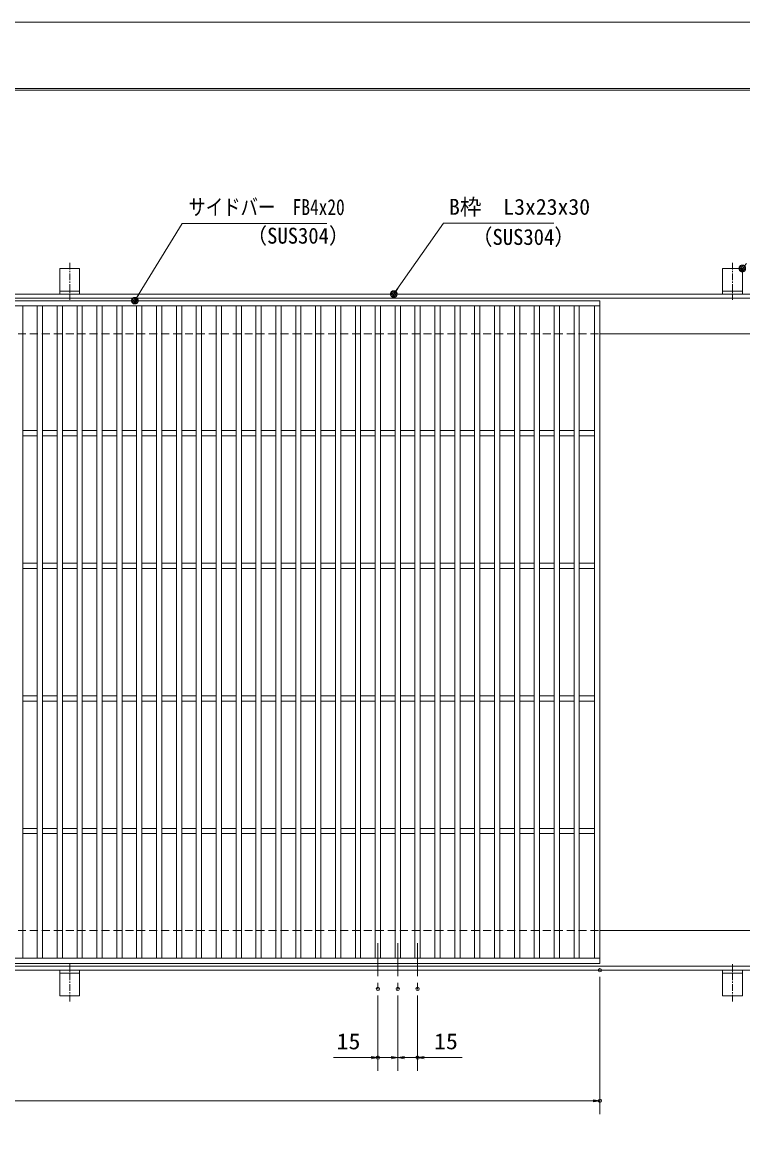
# Model space of a CAD drawing. Units: millimetres, scale not verified. Extents: x -1050 to 1050, y -742 to 742.
# Drawn here: x -231 to 312, y -96 to 742 of the extents above; entities that cross this region are included whole.
import ezdxf
from ezdxf.enums import TextEntityAlignment as Align

# ---------------------------------------------------------------- set-up
doc = ezdxf.new("R2010")
doc.units = ezdxf.units.MM
doc.header["$LTSCALE"] = 5
doc.header["$PDMODE"] = 32
doc.header["$PDSIZE"] = 2.5
doc.linetypes.add('CHAIN1', pattern=[8, 5, -1, 1, -1])
doc.linetypes.add('DASHED1', pattern=[1.8, 1.2, -0.6])
for name, color, linetype, lineweight in [('0-0_7-図\u3000枠', 4, 'Continuous', 9), ('0-1_寸法注釈', 2, 'Continuous', 9), ('0-2_0', 2, 'Continuous', 9), ('0-3_DEFPOINTS', 134, 'Continuous', 9), ('0-4_アンカー', 7, 'Continuous', 9), ('0-5_枠', 7, 'Continuous', 9), ('0-6_蓋', 5, 'Continuous', 9), ('0-8_中心線', 6, 'CHAIN1', 9), ('0-A_溝開口', 4, 'DASHED1', 9)]:
    doc.layers.add(name, color=color, linetype=linetype, lineweight=lineweight)
doc.styles.add('ＭＳ ゴシック', font='')
doc.styles.get('ＭＳ ゴシック').set_extended_font_data('MS Gothic')

# ---------------------------------------------------------------- blocks, each defined once
blk = doc.blocks.new('A$C5D7C781A')
at = {"layer": '0-4_アンカー', "color": 6, "linetype": 'CHAIN1'}
blk.add_line((37.5, 140.11), (37.5, 0), dxfattribs=at)
at = {"layer": '0-4_アンカー'}
for p, q in [((0, 118.78), (0, 22.26)), ((0, 118.78), (75, 118.78)), ((75, 118.78), (75, 22.26)), ((75, 33.76), (0, 33.76)), ((0, 22.26), (75, 22.26))]:
    blk.add_line(p, q, dxfattribs=at)
blk = doc.blocks.new('_OPEN')
at = {"layer": '0-2_0'}
blk.add_line((0, 0), (-5, 0), dxfattribs=at)
blk.add_lwpolyline([(-5, 0.833), (0, 0), (-5, -0.833)], dxfattribs=at)
blk = doc.blocks.new('_Dot')
at = {"layer": '0-2_0'}
for p, q in [((-2.5, 0), (-5, 0)), ((2.445, 0.5), (-2.445, 0.5)), ((1.997, 1.5), (-1.997, 1.5)), ((2.289, -0.995), (-2.289, -0.995)), ((1.499, -1.995), (-1.499, -1.995))]:
    blk.add_line(p, q, dxfattribs=at)
for points in [[(2.5, 0), (2.48, 0.313), (2.421, 0.622), (2.324, 0.92), (2.191, 1.204), (2.023, 1.469), (1.822, 1.711), (1.594, 1.926), (1.34, 2.111), (1.064, 2.262), (0.773, 2.378), (0.468, 2.456), (0.157, 2.495), (-0.157, 2.495), (-0.468, 2.456), (-0.773, 2.378), (-1.064, 2.262), (-1.34, 2.111), (-1.594, 1.926), (-1.822, 1.711), (-2.023, 1.469), (-2.191, 1.204), (-2.324, 0.92), (-2.421, 0.622), (-2.48, 0.313), (-2.5, 0), (0, 0)], [(-2.5, 0), (-2.48, -0.313), (-2.421, -0.622), (-2.324, -0.92), (-2.191, -1.204), (-2.023, -1.469), (-1.822, -1.711), (-1.594, -1.926), (-1.34, -2.111), (-1.064, -2.262), (-0.773, -2.378), (-0.468, -2.456), (-0.157, -2.495), (0.157, -2.495), (0.468, -2.456), (0.773, -2.378), (1.064, -2.262), (1.34, -2.111), (1.594, -1.926), (1.822, -1.711), (2.023, -1.469), (2.191, -1.204), (2.324, -0.92), (2.421, -0.622), (2.48, -0.313), (2.5, 0), (0, 0)]]:
    blk.add_lwpolyline(points, close=True, dxfattribs=at)

msp = doc.modelspace()

# ---------------------------------------------------------------- linework, layer by layer
at = {"layer": '0-0_7-図\u3000枠'}
msp.add_line((-973.75, 691.25), (998.75, 691.25), dxfattribs=at)
msp.add_lwpolyline([(-975, 692.5), (1000, 692.5), (1000, -692.5)], dxfattribs=at)
at = {"layer": '0-1_寸法注釈'}
for p, q in [((204.55, 22.475), (204.55, -81.047)), ((37.05, 8.328), (37.05, -48.478)), ((52.05, 8.328), (52.05, -48.478)), ((52.05, 8.328), (52.05, -48.478)), ((67.05, 8.328), (67.05, -48.478)), ((32.05, -38.478), (3.513, -38.478)), ((52.05, -38.478), (37.05, -38.478)), ((47.05, -38.478), (42.05, -38.478)), ((52.05, -38.478), (67.05, -38.478)), ((57.05, -38.478), (62.05, -38.478)), ((72.05, -38.478), (100.587, -38.478)), ((-785.45, -71.047), (199.55, -71.047))]:
    msp.add_line(p, q, dxfattribs=at)
for points in [[(-1.475, 590.749), (-110.699, 590.749), (-145.749, 533.322)], [(169.797, 590.968), (86.447, 590.968), (49.664, 538.288)]]:
    msp.add_lwpolyline(points, dxfattribs=at)
at = {"layer": '0-3_DEFPOINTS'}
msp.add_lwpolyline([(-1050, -742.5), (-1050, 742.5), (1050, 742.5), (1050, -742.5)], close=True, dxfattribs=at)
for p in [(204.55, 27.475), (37.05, 13.328), (52.05, 13.328), (67.05, 13.328), (37.05, -38.478), (67.05, -38.478), (204.55, -71.047)]:
    msp.add_point(p, dxfattribs=at)
at = {"layer": '0-5_枠'}
for p, q in [((-795.45, 537.475), (409.55, 537.475)), ((-792.45, 534.475), (407.714, 534.475)), ((204.55, 507.475), (409.55, 507.475)), ((204.55, 57.475), (409.55, 57.475)), ((-795.45, 27.475), (409.55, 27.475)), ((-792.45, 30.475), (411.386, 30.475))]:
    msp.add_line(p, q, dxfattribs=at)
at = {"layer": '0-6_蓋'}
for p, q in [((204.55, 532.475), (-790.45, 532.475)), ((204.55, 528.475), (-790.45, 528.475)), ((-230.95, 528.475), (-230.95, 36.475)), ((-219.95, 528.475), (-219.95, 36.475)), ((-215.95, 528.475), (-215.95, 36.475)), ((-204.95, 528.475), (-204.95, 36.475)), ((-200.95, 528.475), (-200.95, 36.475)), ((-189.95, 528.475), (-189.95, 36.475)), ((-185.95, 528.475), (-185.95, 36.475)), ((-174.95, 528.475), (-174.95, 36.475)), ((-170.95, 528.475), (-170.95, 36.475)), ((-159.95, 528.475), (-159.95, 36.475)), ((-155.95, 528.475), (-155.95, 36.475)), ((-144.95, 528.475), (-144.95, 36.475)), ((-140.95, 528.475), (-140.95, 36.475)), ((-129.95, 528.475), (-129.95, 36.475)), ((-125.95, 528.475), (-125.95, 36.475)), ((-114.95, 528.475), (-114.95, 36.475)), ((-110.95, 528.475), (-110.95, 36.475)), ((-99.95, 528.475), (-99.95, 36.475)), ((-95.95, 528.475), (-95.95, 36.475)), ((-84.95, 528.475), (-84.95, 36.475)), ((-80.95, 528.475), (-80.95, 36.475)), ((-69.95, 528.475), (-69.95, 36.475)), ((-65.95, 528.475), (-65.95, 36.475)), ((-54.95, 528.475), (-54.95, 36.475)), ((-50.95, 528.475), (-50.95, 36.475)), ((-39.95, 528.475), (-39.95, 36.475)), ((-35.95, 528.475), (-35.95, 36.475)), ((-24.95, 528.475), (-24.95, 36.475)), ((-20.95, 528.475), (-20.95, 36.475)), ((-9.95, 528.475), (-9.95, 36.475)), ((-5.95, 528.475), (-5.95, 36.475)), ((5.05, 528.475), (5.05, 36.475)), ((9.05, 528.475), (9.05, 36.475)), ((20.05, 528.475), (20.05, 36.475)), ((24.05, 528.475), (24.05, 36.475)), ((35.05, 528.475), (35.05, 36.475)), ((39.05, 528.475), (39.05, 36.475)), ((50.05, 528.475), (50.05, 36.475)), ((54.05, 528.475), (54.05, 36.475)), ((65.05, 528.475), (65.05, 36.475)), ((69.05, 528.475), (69.05, 36.475)), ((80.05, 528.475), (80.05, 36.475)), ((84.05, 528.475), (84.05, 36.475)), ((95.05, 528.475), (95.05, 36.475)), ((99.05, 528.475), (99.05, 36.475)), ((110.05, 528.475), (110.05, 36.475)), ((114.05, 528.475), (114.05, 36.475)), ((125.05, 528.475), (125.05, 36.475)), ((129.05, 528.475), (129.05, 36.475)), ((140.05, 528.475), (140.05, 36.475)), ((144.05, 528.475), (144.05, 36.475)), ((155.05, 528.475), (155.05, 36.475)), ((159.05, 528.475), (159.05, 36.475)), ((170.05, 528.475), (170.05, 36.475)), ((174.05, 528.475), (174.05, 36.475)), ((185.05, 528.475), (185.05, 36.475)), ((189.05, 528.475), (189.05, 36.475)), ((200.55, 36.475), (200.55, 528.475)), ((204.55, 32.475), (204.55, 532.475)), ((-230.95, 434.475), (-219.95, 434.475)), ((-230.95, 430.475), (-219.95, 430.475)), ((-215.95, 434.475), (-204.95, 434.475)), ((-215.95, 430.475), (-204.95, 430.475)), ((-200.95, 434.475), (-189.95, 434.475)), ((-200.95, 430.475), (-189.95, 430.475)), ((-185.95, 434.475), (-174.95, 434.475)), ((-185.95, 430.475), (-174.95, 430.475)), ((-170.95, 434.475), (-159.95, 434.475)), ((-170.95, 430.475), (-159.95, 430.475)), ((-155.95, 434.475), (-144.95, 434.475)), ((-155.95, 430.475), (-144.95, 430.475)), ((-140.95, 434.475), (-129.95, 434.475)), ((-140.95, 430.475), (-129.95, 430.475)), ((-125.95, 434.475), (-114.95, 434.475)), ((-125.95, 430.475), (-114.95, 430.475)), ((-110.95, 434.475), (-99.95, 434.475)), ((-110.95, 430.475), (-99.95, 430.475)), ((-95.95, 434.475), (-84.95, 434.475)), ((-95.95, 430.475), (-84.95, 430.475)), ((-80.95, 434.475), (-69.95, 434.475)), ((-80.95, 430.475), (-69.95, 430.475)), ((-65.95, 434.475), (-54.95, 434.475)), ((-65.95, 430.475), (-54.95, 430.475)), ((-50.95, 434.475), (-39.95, 434.475)), ((-50.95, 430.475), (-39.95, 430.475)), ((-35.95, 434.475), (-24.95, 434.475)), ((-35.95, 430.475), (-24.95, 430.475)), ((-20.95, 434.475), (-9.95, 434.475)), ((-20.95, 430.475), (-9.95, 430.475)), ((-5.95, 434.475), (5.05, 434.475)), ((-5.95, 430.475), (5.05, 430.475)), ((9.05, 434.475), (20.05, 434.475)), ((9.05, 430.475), (20.05, 430.475)), ((24.05, 434.475), (35.05, 434.475)), ((24.05, 430.475), (35.05, 430.475)), ((39.05, 434.475), (50.05, 434.475)), ((39.05, 430.475), (50.05, 430.475)), ((54.05, 434.475), (65.05, 434.475)), ((54.05, 430.475), (65.05, 430.475)), ((69.05, 434.475), (80.05, 434.475)), ((69.05, 430.475), (80.05, 430.475)), ((84.05, 434.475), (95.05, 434.475)), ((84.05, 430.475), (95.05, 430.475)), ((99.05, 434.475), (110.05, 434.475)), ((99.05, 430.475), (110.05, 430.475)), ((114.05, 434.475), (125.05, 434.475)), ((114.05, 430.475), (125.05, 430.475)), ((129.05, 434.475), (140.05, 434.475)), ((129.05, 430.475), (140.05, 430.475)), ((144.05, 434.475), (155.05, 434.475)), ((144.05, 430.475), (155.05, 430.475)), ((159.05, 434.475), (170.05, 434.475)), ((159.05, 430.475), (170.05, 430.475)), ((174.05, 434.475), (185.05, 434.475)), ((174.05, 430.475), (185.05, 430.475)), ((189.05, 434.475), (200.55, 434.475)), ((189.05, 430.475), (200.55, 430.475)), ((-230.95, 334.475), (-219.95, 334.475)), ((-230.95, 330.475), (-219.95, 330.475)), ((-215.95, 334.475), (-204.95, 334.475)), ((-215.95, 330.475), (-204.95, 330.475)), ((-200.95, 334.475), (-189.95, 334.475)), ((-200.95, 330.475), (-189.95, 330.475)), ((-185.95, 334.475), (-174.95, 334.475)), ((-185.95, 330.475), (-174.95, 330.475)), ((-170.95, 334.475), (-159.95, 334.475)), ((-170.95, 330.475), (-159.95, 330.475)), ((-155.95, 334.475), (-144.95, 334.475)), ((-155.95, 330.475), (-144.95, 330.475)), ((-140.95, 334.475), (-129.95, 334.475)), ((-140.95, 330.475), (-129.95, 330.475)), ((-125.95, 334.475), (-114.95, 334.475)), ((-125.95, 330.475), (-114.95, 330.475)), ((-110.95, 334.475), (-99.95, 334.475)), ((-110.95, 330.475), (-99.95, 330.475)), ((-95.95, 334.475), (-84.95, 334.475)), ((-95.95, 330.475), (-84.95, 330.475)), ((-80.95, 334.475), (-69.95, 334.475)), ((-80.95, 330.475), (-69.95, 330.475)), ((-65.95, 334.475), (-54.95, 334.475)), ((-65.95, 330.475), (-54.95, 330.475)), ((-50.95, 334.475), (-39.95, 334.475)), ((-50.95, 330.475), (-39.95, 330.475)), ((-35.95, 334.475), (-24.95, 334.475)), ((-35.95, 330.475), (-24.95, 330.475)), ((-20.95, 334.475), (-9.95, 334.475)), ((-20.95, 330.475), (-9.95, 330.475)), ((-5.95, 334.475), (5.05, 334.475)), ((-5.95, 330.475), (5.05, 330.475)), ((9.05, 334.475), (20.05, 334.475)), ((9.05, 330.475), (20.05, 330.475)), ((24.05, 334.475), (35.05, 334.475)), ((24.05, 330.475), (35.05, 330.475)), ((39.05, 334.475), (50.05, 334.475)), ((39.05, 330.475), (50.05, 330.475)), ((54.05, 334.475), (65.05, 334.475)), ((54.05, 330.475), (65.05, 330.475)), ((69.05, 334.475), (80.05, 334.475)), ((69.05, 330.475), (80.05, 330.475)), ((84.05, 334.475), (95.05, 334.475)), ((84.05, 330.475), (95.05, 330.475)), ((99.05, 334.475), (110.05, 334.475)), ((99.05, 330.475), (110.05, 330.475)), ((114.05, 334.475), (125.05, 334.475)), ((114.05, 330.475), (125.05, 330.475)), ((129.05, 334.475), (140.05, 334.475)), ((129.05, 330.475), (140.05, 330.475)), ((144.05, 334.475), (155.05, 334.475)), ((144.05, 330.475), (155.05, 330.475)), ((159.05, 334.475), (170.05, 334.475)), ((159.05, 330.475), (170.05, 330.475)), ((174.05, 334.475), (185.05, 334.475)), ((174.05, 330.475), (185.05, 330.475)), ((189.05, 334.475), (200.55, 334.475)), ((189.05, 330.475), (200.55, 330.475)), ((-230.95, 234.475), (-219.95, 234.475)), ((-230.95, 230.475), (-219.95, 230.475)), ((-215.95, 234.475), (-204.95, 234.475)), ((-215.95, 230.475), (-204.95, 230.475)), ((-200.95, 234.475), (-189.95, 234.475)), ((-200.95, 230.475), (-189.95, 230.475)), ((-185.95, 234.475), (-174.95, 234.475)), ((-185.95, 230.475), (-174.95, 230.475)), ((-170.95, 234.475), (-159.95, 234.475)), ((-170.95, 230.475), (-159.95, 230.475)), ((-155.95, 234.475), (-144.95, 234.475)), ((-155.95, 230.475), (-144.95, 230.475)), ((-140.95, 234.475), (-129.95, 234.475)), ((-140.95, 230.475), (-129.95, 230.475)), ((-125.95, 234.475), (-114.95, 234.475)), ((-125.95, 230.475), (-114.95, 230.475)), ((-110.95, 234.475), (-99.95, 234.475)), ((-110.95, 230.475), (-99.95, 230.475)), ((-95.95, 234.475), (-84.95, 234.475)), ((-95.95, 230.475), (-84.95, 230.475)), ((-80.95, 234.475), (-69.95, 234.475)), ((-80.95, 230.475), (-69.95, 230.475)), ((-65.95, 234.475), (-54.95, 234.475)), ((-65.95, 230.475), (-54.95, 230.475)), ((-50.95, 234.475), (-39.95, 234.475)), ((-50.95, 230.475), (-39.95, 230.475)), ((-35.95, 234.475), (-24.95, 234.475)), ((-35.95, 230.475), (-24.95, 230.475)), ((-20.95, 234.475), (-9.95, 234.475)), ((-20.95, 230.475), (-9.95, 230.475)), ((-5.95, 234.475), (5.05, 234.475)), ((-5.95, 230.475), (5.05, 230.475)), ((9.05, 234.475), (20.05, 234.475)), ((9.05, 230.475), (20.05, 230.475)), ((24.05, 234.475), (35.05, 234.475)), ((24.05, 230.475), (35.05, 230.475)), ((39.05, 234.475), (50.05, 234.475)), ((39.05, 230.475), (50.05, 230.475)), ((54.05, 234.475), (65.05, 234.475)), ((54.05, 230.475), (65.05, 230.475)), ((69.05, 234.475), (80.05, 234.475)), ((69.05, 230.475), (80.05, 230.475)), ((84.05, 234.475), (95.05, 234.475)), ((84.05, 230.475), (95.05, 230.475)), ((99.05, 234.475), (110.05, 234.475)), ((99.05, 230.475), (110.05, 230.475)), ((114.05, 234.475), (125.05, 234.475)), ((114.05, 230.475), (125.05, 230.475)), ((129.05, 234.475), (140.05, 234.475)), ((129.05, 230.475), (140.05, 230.475)), ((144.05, 234.475), (155.05, 234.475)), ((144.05, 230.475), (155.05, 230.475)), ((159.05, 234.475), (170.05, 234.475)), ((159.05, 230.475), (170.05, 230.475)), ((174.05, 234.475), (185.05, 234.475)), ((174.05, 230.475), (185.05, 230.475)), ((189.05, 234.475), (200.55, 234.475)), ((189.05, 230.475), (200.55, 230.475)), ((-230.95, 134.475), (-219.95, 134.475)), ((-215.95, 134.475), (-204.95, 134.475)), ((-200.95, 134.475), (-189.95, 134.475)), ((-185.95, 134.475), (-174.95, 134.475)), ((-170.95, 134.475), (-159.95, 134.475)), ((-155.95, 134.475), (-144.95, 134.475)), ((-140.95, 134.475), (-129.95, 134.475)), ((-125.95, 134.475), (-114.95, 134.475)), ((-110.95, 134.475), (-99.95, 134.475)), ((-95.95, 134.475), (-84.95, 134.475)), ((-80.95, 134.475), (-69.95, 134.475)), ((-65.95, 134.475), (-54.95, 134.475)), ((-50.95, 134.475), (-39.95, 134.475)), ((-35.95, 134.475), (-24.95, 134.475)), ((-20.95, 134.475), (-9.95, 134.475)), ((-5.95, 134.475), (5.05, 134.475)), ((9.05, 134.475), (20.05, 134.475)), ((24.05, 134.475), (35.05, 134.475)), ((39.05, 134.475), (50.05, 134.475)), ((54.05, 134.475), (65.05, 134.475)), ((69.05, 134.475), (80.05, 134.475)), ((84.05, 134.475), (95.05, 134.475)), ((99.05, 134.475), (110.05, 134.475)), ((114.05, 134.475), (125.05, 134.475)), ((129.05, 134.475), (140.05, 134.475)), ((144.05, 134.475), (155.05, 134.475)), ((159.05, 134.475), (170.05, 134.475)), ((174.05, 134.475), (185.05, 134.475)), ((189.05, 134.475), (200.55, 134.475)), ((-230.95, 130.475), (-219.95, 130.475)), ((-215.95, 130.475), (-204.95, 130.475)), ((-200.95, 130.475), (-189.95, 130.475)), ((-185.95, 130.475), (-174.95, 130.475)), ((-170.95, 130.475), (-159.95, 130.475)), ((-155.95, 130.475), (-144.95, 130.475)), ((-140.95, 130.475), (-129.95, 130.475)), ((-125.95, 130.475), (-114.95, 130.475)), ((-110.95, 130.475), (-99.95, 130.475)), ((-95.95, 130.475), (-84.95, 130.475)), ((-80.95, 130.475), (-69.95, 130.475)), ((-65.95, 130.475), (-54.95, 130.475)), ((-50.95, 130.475), (-39.95, 130.475)), ((-35.95, 130.475), (-24.95, 130.475)), ((-20.95, 130.475), (-9.95, 130.475)), ((-5.95, 130.475), (5.05, 130.475)), ((9.05, 130.475), (20.05, 130.475)), ((24.05, 130.475), (35.05, 130.475)), ((39.05, 130.475), (50.05, 130.475)), ((54.05, 130.475), (65.05, 130.475)), ((69.05, 130.475), (80.05, 130.475)), ((84.05, 130.475), (95.05, 130.475)), ((99.05, 130.475), (110.05, 130.475)), ((114.05, 130.475), (125.05, 130.475)), ((129.05, 130.475), (140.05, 130.475)), ((144.05, 130.475), (155.05, 130.475)), ((159.05, 130.475), (170.05, 130.475)), ((174.05, 130.475), (185.05, 130.475)), ((189.05, 130.475), (200.55, 130.475)), ((-790.45, 36.475), (204.55, 36.475)), ((-790.45, 32.475), (204.55, 32.475))]:
    msp.add_line(p, q, dxfattribs=at)
at = {"layer": '0-8_中心線'}
for p, q in [((37.05, 47.969), (37.05, 13.328)), ((52.05, 47.969), (52.05, 13.328)), ((67.05, 47.969), (67.05, 13.328))]:
    msp.add_line(p, q, dxfattribs=at)
at = {"layer": '0-A_溝開口'}
for p, q in [((-765.45, 507.475), (204.55, 507.475)), ((-765.45, 57.475), (204.55, 57.475))]:
    msp.add_line(p, q, dxfattribs=at)

# ---------------------------------------------------------------- block references
at = {"layer": '0-1_寸法注釈'}
for name, p, rotation in [('_Dot', (312.05, 556.779), 229.33113), ('_Dot', (-146.281, 532.475), 237.88131), ('_Dot', (49.081, 537.475), 234.35189), ('_OPEN', (52.05, -38.478), 180), ('_OPEN', (67.05, -38.478), 180)]:
    msp.add_blockref(name, p, dxfattribs=dict(at, rotation=rotation))
for p in [(37.05, -38.478), (52.05, -38.478), (204.55, -71.047)]:
    msp.add_blockref('_OPEN', p, dxfattribs=at)
at = {"layer": '0-4_アンカー', "xscale": 0.2, "yscale": 0.2}
for p in [(-202.95, 533.023), (297.05, 533.023)]:
    msp.add_blockref('A$C5D7C781A', p, dxfattribs=at)
at = {"layer": '0-4_アンカー', "xscale": -0.2, "yscale": 0.2, "rotation": 180}
for p in [(-202.95, 31.927), (297.05, 31.927)]:
    msp.add_blockref('A$C5D7C781A', p, dxfattribs=at)

# ---------------------------------------------------------------- texts
at = {"layer": '0-1_寸法注釈', "color": 7, "style": 'ＭＳ ゴシック'}
for s, width, p in [('サイドバー\u3000FB4x20', 0.8, (-105.921, 593.436)), ('（SUS304）', 0.95, (-62.079, 571.881)), ('（SUS304）', 0.95, (107.958, 570.919)), ('15', 1.1, (5.893, -35.791)), ('15', 1.1, (79.43, -35.791))]:
    msp.add_text(s, height=12.02, dxfattribs=dict(at, width=width)).set_placement(p, align=Align.BOTTOM_LEFT)
msp.add_text('B枠\u3000L3x23x30', height=12.03, dxfattribs=at).set_placement((90.7, 593.655), align=Align.BOTTOM_LEFT)

doc.saveas('drawing.dxf')
